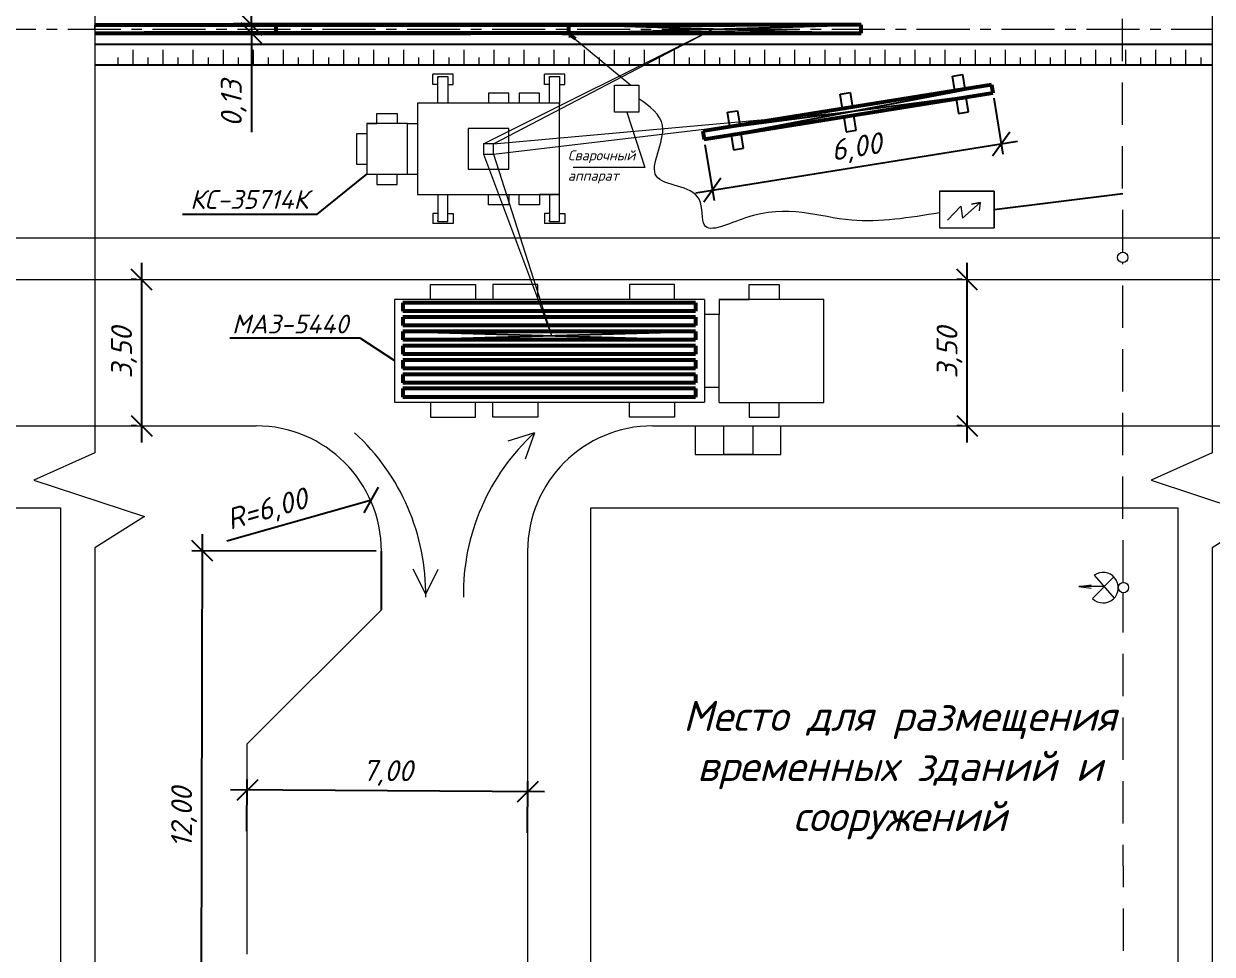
# Model space of a CAD drawing. Header units: millimetres. Extents: x 27137 to 30937, y -4667 to -569.
# Drawn here: x 30066.8 to 30209.1, y -4059.4 to -3948.1 of the extents above; entities that cross this region are included whole.
import ezdxf

# ---------------------------------------------------------------- set-up
doc = ezdxf.new("R2010")
doc.units = ezdxf.units.MM
doc.header["$LTSCALE"] = 0.4
doc.linetypes.add('осевая', pattern=[50.8, 31.75, -6.35, 6.35, -6.35])
doc.linetypes.add('штриховаяX2', pattern=[38.1, 25.4, -12.7])
doc.styles.add('Isocpeur', font='isocpeui.ttf', dxfattribs={"height": 2.5})
doc.styles.get("Standard").update_dxf_attribs({"font": 'isocpeui.ttf', "height": 2.5})
doc.dimstyles.new('06', dxfattribs={"dimtxt": 2.5, "dimasz": 2.5, "dimexe": 1.25, "dimexo": 0.625, "dimtad": 1, "dimdec": 0, "dimlfac": 200, "dimtxsty": 'Standard', "dimblk": 'OBLIQUE', "dimcen": 2.5, "dimdle": 2, "dimadec": 0, "dimazin": 0, "dimtfac": 1, "dimtdec": 0, "dimtmove": 0, "dimatfit": 3, "dimldrblk": 'OBLIQUE', "dimfxl": 1, "dimarcsym": 0})

# ---------------------------------------------------------------- blocks, each defined once
blk = doc.blocks.new('_Oblique')
at = {"color": 0, "linetype": 'ByBlock', "lineweight": -2}
blk.add_line((-0.5, -0.5), (0.5, 0.5), dxfattribs=at)
blk = doc.blocks.new('*D279')
at = {"color": 0, "lineweight": -2, "transparency": 16777216}
for p, q in [((30094.08, -3948.18), (30094.08, -3945.68)), ((30097.05, -3948.18), (30092.83, -3948.18)), ((30094.08, -3948.18), (30094.08, -3949.18)), ((30097.05, -3949.18), (30092.83, -3949.18)), ((30094.08, -3949.18), (30094.08, -3961.02))]:
    blk.add_line(p, q, dxfattribs=at)
at = {"layer": 'Defpoints', "color": 0, "transparency": 16777216}
for p in [(30097.67, -3948.18), (30094.08, -3949.18), (30097.67, -3949.18)]:
    blk.add_point(p, dxfattribs=at)
at = {"color": 0, "lineweight": -2, "transparency": 16777216, "xscale": 2.5, "yscale": 2.5, "zscale": 2.5}
for p, rotation in [((30094.08, -3948.18), 270), ((30094.08, -3949.18), 90)]:
    blk.add_blockref('_Oblique', p, dxfattribs=dict(at, rotation=rotation))
at = {"color": 0, "lineweight": 15, "transparency": 16777216, "insert": (30091.96, -3957.6), "char_height": 2.5, "attachment_point": 5, "rotation": 90, "style": 'Isocpeur'}
blk.add_mtext('0,13', dxfattribs=at)
blk = doc.blocks.new('*D311')
at = {"color": 0, "lineweight": -2, "transparency": 16777216}
for p, q in [((30179.74, -3998.18), (30179.74, -3976.68)), ((30179.12, -3978.68), (30178.49, -3978.68)), ((30179.12, -3996.18), (30178.49, -3996.18))]:
    blk.add_line(p, q, dxfattribs=at)
at = {"layer": 'Defpoints', "color": 0, "transparency": 16777216}
for p in [(30179.74, -3978.68), (30179.74, -3978.68), (30179.74, -3996.18)]:
    blk.add_point(p, dxfattribs=at)
at = {"color": 0, "lineweight": -2, "transparency": 16777216, "xscale": 2.5, "yscale": 2.5, "zscale": 2.5}
for p, rotation in [((30179.74, -3978.68), 90), ((30179.74, -3996.18), 270)]:
    blk.add_blockref('_Oblique', p, dxfattribs=dict(at, rotation=rotation))
at = {"color": 0, "lineweight": 15, "transparency": 16777216, "insert": (30177.62, -3987.43), "char_height": 2.5, "attachment_point": 5, "rotation": 90, "style": 'Isocpeur'}
blk.add_mtext('3,50', dxfattribs=at)
blk = doc.blocks.new('*D293')
at = {"color": 0, "lineweight": -2, "transparency": 16777216}
blk.add_line((30091.12, -4009.96), (30108.43, -4005.05), dxfattribs=at)
at = {"layer": 'Defpoints', "color": 0, "transparency": 16777216}
for p in [(30108.43, -4005.05), (30094, -4009.14)]:
    blk.add_point(p, dxfattribs=at)
at = {"color": 0, "lineweight": -2, "transparency": 16777216, "xscale": 2.5, "yscale": 2.5, "zscale": 2.5, "rotation": 15.84478023573132}
blk.add_blockref('_Oblique', (30108.43, -4005.05), dxfattribs=at)
at = {"color": 0, "lineweight": 15, "transparency": 16777216, "insert": (30096, -4006.37), "char_height": 2.5, "attachment_point": 5, "rotation": 15.8448, "style": 'Isocpeur'}
blk.add_mtext('R=6,00', dxfattribs=at)
blk = doc.blocks.new('*D312')
at = {"color": 0, "lineweight": -2, "transparency": 16777216}
for p, q in [((30179.74, -3998.18), (30179.74, -3976.68)), ((30179.12, -3978.68), (30178.49, -3978.68)), ((30179.12, -3996.18), (30178.49, -3996.18))]:
    blk.add_line(p, q, dxfattribs=at)
at = {"layer": 'Defpoints', "color": 0, "transparency": 16777216}
for p in [(30179.74, -3978.68), (30179.74, -3978.68), (30179.74, -3996.18)]:
    blk.add_point(p, dxfattribs=at)
at = {"color": 0, "lineweight": -2, "transparency": 16777216, "xscale": 2.5, "yscale": 2.5, "zscale": 2.5}
for p, rotation in [((30179.74, -3978.68), 90), ((30179.74, -3996.18), 270)]:
    blk.add_blockref('_Oblique', p, dxfattribs=dict(at, rotation=rotation))
at = {"color": 0, "lineweight": 15, "transparency": 16777216, "insert": (30177.62, -3987.43), "char_height": 2.5, "attachment_point": 5, "rotation": 90, "style": 'Isocpeur'}
blk.add_mtext('3,50', dxfattribs=at)
blk = doc.blocks.new('*D296')
at = {"color": 0, "lineweight": -2, "transparency": 16777216}
blk.add_line((30091.12, -4009.96), (30108.43, -4005.05), dxfattribs=at)
at = {"layer": 'Defpoints', "color": 0, "transparency": 16777216}
for p in [(30108.43, -4005.05), (30094, -4009.14)]:
    blk.add_point(p, dxfattribs=at)
at = {"color": 0, "lineweight": -2, "transparency": 16777216, "xscale": 2.5, "yscale": 2.5, "zscale": 2.5, "rotation": 15.8447802357475}
blk.add_blockref('_Oblique', (30108.43, -4005.05), dxfattribs=at)
at = {"color": 0, "lineweight": 15, "transparency": 16777216, "insert": (30096, -4006.37), "char_height": 2.5, "attachment_point": 5, "rotation": 15.8448, "style": 'Isocpeur'}
blk.add_mtext('R=6,00', dxfattribs=at)
blk = doc.blocks.new('*D303')
at = {"color": 0, "lineweight": -2, "transparency": 16777216}
for p, q in [((30080.95, -3998.18), (30080.95, -3976.68)), ((30080.33, -3978.68), (30079.7, -3978.68)), ((30080.33, -3996.18), (30079.7, -3996.18))]:
    blk.add_line(p, q, dxfattribs=at)
at = {"layer": 'Defpoints', "color": 0, "transparency": 16777216}
for p in [(30080.95, -3978.68), (30080.95, -3978.68), (30080.95, -3996.18)]:
    blk.add_point(p, dxfattribs=at)
at = {"color": 0, "lineweight": -2, "transparency": 16777216, "xscale": 2.5, "yscale": 2.5, "zscale": 2.5}
for p, rotation in [((30080.95, -3978.68), 90), ((30080.95, -3996.18), 270)]:
    blk.add_blockref('_Oblique', p, dxfattribs=dict(at, rotation=rotation))
at = {"color": 0, "lineweight": 15, "transparency": 16777216, "insert": (30078.83, -3987.43), "char_height": 2.5, "attachment_point": 5, "rotation": 90, "style": 'Isocpeur'}
blk.add_mtext('3,50', dxfattribs=at)
blk = doc.blocks.new('*D316')
at = {"color": 0, "lineweight": -2, "transparency": 16777216}
for p, q in [((30182.92, -3956.96), (30183.99, -3963.65)), ((30147.26, -3968.3), (30185.77, -3962.1)), ((30148.36, -3962.53), (30149.44, -3969.21))]:
    blk.add_line(p, q, dxfattribs=at)
at = {"layer": 'Defpoints', "color": 0, "transparency": 16777216}
for p in [(30182.82, -3956.35), (30148.26, -3961.91), (30183.79, -3962.41)]:
    blk.add_point(p, dxfattribs=at)
at = {"color": 0, "lineweight": -2, "transparency": 16777216, "xscale": 2.5, "yscale": 2.5, "zscale": 2.5}
for p, rotation in [((30183.79, -3962.41), 9.150594522672801), ((30149.24, -3967.98), 189.1505945226728)]:
    blk.add_blockref('_Oblique', p, dxfattribs=dict(at, rotation=rotation))
at = {"color": 0, "lineweight": 15, "transparency": 16777216, "insert": (30166.51, -3963.04), "char_height": 2.5, "attachment_point": 5, "rotation": 9.1506, "style": 'Isocpeur'}
blk.add_mtext('6,00', dxfattribs=at)
blk = doc.blocks.new('*D319')
at = {"color": 0, "lineweight": -2, "transparency": 16777216}
for p, q in [((30088.07, -4077.27), (30088.21, -4009.14)), ((30109, -4011.18), (30086.96, -4011.14)), ((30108.86, -4075.32), (30086.82, -4075.27))]:
    blk.add_line(p, q, dxfattribs=at)
at = {"layer": 'Defpoints', "color": 0, "transparency": 16777216}
for p in [(30088.21, -4011.14), (30109.62, -4011.18), (30109.49, -4075.32)]:
    blk.add_point(p, dxfattribs=at)
at = {"color": 0, "lineweight": -2, "transparency": 16777216, "xscale": 2.5, "yscale": 2.5, "zscale": 2.5}
for p, rotation in [((30088.21, -4011.14), 89.87957333037963), ((30088.07, -4075.27), 269.8795733303797)]:
    blk.add_blockref('_Oblique', p, dxfattribs=dict(at, rotation=rotation))
at = {"color": 0, "lineweight": 15, "transparency": 16777216, "insert": (30086.01, -4043.06), "char_height": 2.5, "attachment_point": 5, "rotation": 89.8796, "style": 'Isocpeur'}
blk.add_mtext('12,00', dxfattribs=at)
blk = doc.blocks.new('*D320')
at = {"color": 0, "lineweight": -2, "transparency": 16777216}
for p, q in [((30093.54, -4044.7), (30093.57, -4038.53)), ((30127.13, -4044.89), (30127.16, -4038.71)), ((30129.16, -4039.97), (30091.57, -4039.76))]:
    blk.add_line(p, q, dxfattribs=at)
at = {"layer": 'Defpoints', "color": 0, "transparency": 16777216}
for p in [(30093.57, -4039.78), (30093.53, -4045.33), (30127.12, -4045.51)]:
    blk.add_point(p, dxfattribs=at)
at = {"color": 0, "lineweight": -2, "transparency": 16777216, "xscale": 2.5, "yscale": 2.5, "zscale": 2.5}
for p, rotation in [((30093.57, -4039.78), 179.679396173757), ((30127.16, -4039.96), 359.679396173757)]:
    blk.add_blockref('_Oblique', p, dxfattribs=dict(at, rotation=rotation))
at = {"color": 0, "lineweight": 15, "transparency": 16777216, "insert": (30110.37, -4037.74), "char_height": 2.5, "attachment_point": 5, "rotation": 359.6794, "style": 'Isocpeur'}
blk.add_mtext('7,00', dxfattribs=at)

msp = doc.modelspace()

# ---------------------------------------------------------------- linework, layer by layer
at = {"lineweight": 15, "ltscale": 0.5}
for p, q in [((30075.3538, -3894.3236), (30075.3538, -3985.6285)), ((30209.0667, -3899.4052), (30209.0667, -3989.9218)), ((30075.3538, -3948.6827), (30075.3538, -3948.1827)), ((30075.3538, -3948.1827), (30092.5019, -3948.1827)), ((30075.3538, -3948.4827), (30075.3538, -3948.2827)), ((30075.3538, -3948.6827), (30075.3538, -3948.4827)), ((30075.3538, -3948.6827), (30075.3538, -3949.1827)), ((30132.037, -3949.3347), (30132.6986, -3949.5685)), ((30132.0472, -3949.7108), (30132.5764, -3949.1822)), ((30132.0479, -3949.542), (30132.6781, -3949.3468)), ((30132.1999, -3949.233), (30132.4747, -3949.7718)), ((30132.2433, -3949.6615), (30132.3909, -3949.2113)), ((30132.3148, -3949.4435), (30139.4836, -3955.3989)), ((29807.928, -3973.6827), (30342.7796, -3973.6827)), ((29807.928, -3978.6827), (30342.7796, -3978.6827)), ((30075.3538, -3978.6827), (30075.3538, -3996.1827)), ((30075.3538, -3978.6827), (30075.3538, -3996.1827)), ((30209.0667, -3978.6827), (30209.0667, -3996.1827)), ((30209.0667, -3978.6827), (30209.0667, -3996.1827)), ((30075.3538, -3984.292), (30075.3538, -3999.4106)), ((30209.0667, -3984.292), (30209.0667, -3999.4106)), ((30008.4119, -3996.1827), (30075.3538, -3996.1827)), ((30008.4119, -3996.1827), (30075.3538, -3996.1827)), ((30075.3538, -3996.1827), (30094.6248, -3996.1827)), ((30075.3538, -3996.1827), (30075.3538, -3999.4106)), ((30075.3538, -3996.1827), (30094.6248, -3996.1827)), ((30142.1248, -3996.1827), (30209.0667, -3996.1827)), ((30142.1248, -3996.1827), (30209.0667, -3996.1827)), ((30142.1248, -3996.1827), (30209.0667, -3996.1827)), ((30173.5521, -3996.1827), (30173.5521, -3996.1827)), ((30209.0667, -3996.1827), (30228.3376, -3996.1827)), ((30209.0667, -3996.1827), (30209.0667, -3999.4106)), ((30075.3538, -4010.7733), (30075.3538, -4073.5906)), ((30075.3538, -4010.7733), (30075.3538, -4073.5906)), ((30075.3538, -4010.7733), (30075.3538, -4073.5906)), ((30075.3538, -4010.7733), (30075.3538, -4073.5906)), ((30075.3538, -4010.7733), (30075.3538, -4073.5906)), ((30075.3538, -4010.7733), (30075.3538, -4114.1112)), ((30209.0667, -4010.7733), (30209.0667, -4073.5906)), ((30209.0667, -4010.7733), (30209.0667, -4073.5906)), ((30209.0667, -4010.7733), (30209.0667, -4073.5906)), ((30209.0667, -4010.7733), (30209.0667, -4073.5906)), ((30127.1248, -4011.1827), (30127.1248, -4114.1112)), ((30127.1248, -4011.1827), (30127.1248, -4114.1112)), ((30127.1248, -4015.1217), (30127.1248, -4015.1217)), ((30127.1248, -4015.1217), (30127.1248, -4015.1217)), ((30193.1131, -4015.4208), (30194.5831, -4015.2267)), ((30193.1131, -4015.4208), (30194.5831, -4015.2267)), ((30194.7263, -4016.8556), (30197.2763, -4014.2383)), ((30194.7263, -4016.8556), (30197.2763, -4014.2383)), ((30194.9339, -4014.0641), (30197.3326, -4016.7982)), ((30194.9339, -4014.0641), (30197.3326, -4016.7982)), ((30196.1242, -4015.4208), (30193.1131, -4015.4208)), ((30193.1131, -4015.4208), (30194.5794, -4015.6123)), ((30196.1242, -4015.4208), (30193.1131, -4015.4208)), ((30193.1131, -4015.4208), (30194.5794, -4015.6123)), ((30109.6248, -4018.2029), (30093.5469, -4034.2973)), ((30093.5469, -4034.2973), (30093.5187, -4059.4279))]:
    msp.add_line(p, q, dxfattribs=at)
at = {"linetype": 'штриховаяX2', "lineweight": 15, "ltscale": 0.5}
for p, q in [((30198.3548, -3975.4), (30198.2844, -3904.5546)), ((30198.3941, -4014.9324), (30198.3561, -3976.6333)), ((30198.3941, -4014.9324), (30198.3561, -3976.6333)), ((30198.3941, -4014.9324), (30198.3561, -3976.6333)), ((30198.4531, -4074.2766), (30198.3953, -4016.1616)), ((30198.4531, -4074.2766), (30198.3953, -4016.1616))]:
    msp.add_line(p, q, dxfattribs=at)
at = {"lineweight": 53, "ltscale": 0.5}
for p, q in [((30075.3538, -3948.1827), (30135.3538, -3948.1827)), ((30167.0544, -3948.1827), (30091.9349, -3948.1827)), ((30097.0544, -3949.1827), (30097.0544, -3948.1827)), ((30132.0544, -3949.1827), (30132.0544, -3948.1827)), ((30135.3538, -3948.1827), (30151.9349, -3948.1827)), ((30167.0544, -3949.1827), (30167.0544, -3948.1827)), ((30075.3538, -3949.1827), (30092.5389, -3949.1827)), ((30075.3538, -3949.1827), (30120.3538, -3949.1827)), ((30131.2373, -3949.1827), (30081.2373, -3949.1827)), ((30151.9349, -3949.1827), (30092.5389, -3949.1827)), ((30131.2373, -3949.1827), (30167.0544, -3949.1827)), ((30182.6572, -3955.358), (30148.1027, -3960.924)), ((30182.6572, -3955.358), (30182.8163, -3956.3453)), ((30182.8163, -3956.3453), (30148.2617, -3961.9113)), ((30148.1027, -3960.924), (30148.2617, -3961.9113)), ((30147.2119, -3981.4517), (30112.2119, -3981.4517)), ((30112.2119, -3981.4517), (30112.2119, -3982.4517)), ((30147.2119, -3982.4517), (30112.2119, -3982.4517)), ((30147.2119, -3981.4517), (30147.2119, -3982.4517)), ((30147.2119, -3983.1649), (30112.2119, -3983.1649)), ((30112.2119, -3983.1649), (30112.2119, -3984.1649)), ((30147.2119, -3983.1649), (30147.2119, -3984.1649)), ((30147.2119, -3984.1649), (30112.2119, -3984.1649)), ((30147.2119, -3984.878), (30112.2119, -3984.878)), ((30112.2119, -3984.878), (30112.2119, -3985.878)), ((30147.2119, -3984.878), (30147.2119, -3985.878)), ((30147.2119, -3985.878), (30112.2119, -3985.878)), ((30147.2119, -3986.5912), (30112.2119, -3986.5912)), ((30112.2119, -3986.5912), (30112.2119, -3987.5912)), ((30147.2119, -3986.5912), (30147.2119, -3987.5912)), ((30147.2119, -3987.5912), (30112.2119, -3987.5912)), ((30147.2119, -3988.3044), (30112.2119, -3988.3044)), ((30112.2119, -3988.3044), (30112.2119, -3989.3044)), ((30147.2119, -3989.3044), (30112.2119, -3989.3044)), ((30147.2119, -3988.3044), (30147.2119, -3989.3044)), ((30147.2119, -3990.0176), (30112.2119, -3990.0176)), ((30112.2119, -3990.0176), (30112.2119, -3991.0176)), ((30147.2119, -3991.0176), (30112.2119, -3991.0176)), ((30147.2119, -3990.0176), (30147.2119, -3991.0176)), ((30147.2119, -3991.7308), (30112.2119, -3991.7308)), ((30112.2119, -3991.7308), (30112.2119, -3992.7308)), ((30147.2119, -3991.7308), (30147.2119, -3992.7308)), ((30147.2119, -3992.7308), (30112.2119, -3992.7308))]:
    msp.add_line(p, q, dxfattribs=at)
at = {"ltscale": 0.5}
for p, q in [((30116.2373, -3948.1827), (30151.2373, -3948.1827)), ((30149.3429, -3948.6827), (30132.0544, -3948.1827)), ((30149.3429, -3948.6827), (30167.0544, -3948.1827)), ((30081.2373, -3949.1827), (30116.2373, -3949.1827)), ((30132.0544, -3949.1827), (30149.3429, -3948.6827)), ((30132.0544, -3949.1827), (30167.0544, -3949.1827)), ((30149.3429, -3948.6827), (30167.0544, -3949.1827)), ((30075.3538, -3950.5131), (30209.0667, -3950.4886)), ((30075.3538, -3952.9827), (30209.0667, -3952.9827)), ((30177.9796, -3954.3125), (30179.1751, -3954.1199)), ((30179.1751, -3954.1199), (30179.4575, -3955.8734)), ((30148.2617, -3961.9113), (30182.6572, -3955.358)), ((30178.2621, -3956.066), (30177.9796, -3954.3125)), ((30182.8163, -3956.3453), (30148.1027, -3960.924)), ((30182.8163, -3956.3453), (30148.2617, -3961.9113)), ((30164.5327, -3956.4785), (30165.7282, -3956.2859)), ((30164.8152, -3958.232), (30164.5327, -3956.4785)), ((30165.7282, -3956.2859), (30166.0106, -3958.0394)), ((30179.899, -3958.6142), (30179.6166, -3956.8607)), ((30178.4211, -3957.0532), (30178.7036, -3958.8067)), ((30151.0579, -3958.649), (30152.2534, -3958.4564)), ((30151.3404, -3960.4025), (30151.0579, -3958.649)), ((30152.2534, -3958.4564), (30152.5359, -3960.2099)), ((30164.9742, -3959.2193), (30165.2567, -3960.9728)), ((30166.4521, -3960.7802), (30166.1697, -3959.0267)), ((30178.7036, -3958.8067), (30179.899, -3958.6142)), ((30152.9773, -3962.9507), (30152.6949, -3961.1972)), ((30165.2567, -3960.9728), (30166.4521, -3960.7802)), ((30151.4994, -3961.3898), (30151.7819, -3963.1433)), ((30151.7819, -3963.1433), (30152.9773, -3962.9507)), ((30101.9161, -3970.8863), (30107.8783, -3966.0756)), ((30182.9708, -3970.288), (30198.3478, -3968.3696)), ((30112.2119, -3982.4517), (30112.2119, -3981.4517)), ((30147.2119, -3982.4517), (30112.2119, -3982.4517)), ((30112.2119, -3984.1649), (30112.2119, -3983.1649)), ((30112.2119, -3985.878), (30112.2119, -3984.878)), ((30112.2119, -3985.878), (30147.2119, -3984.878)), ((30112.2119, -3984.878), (30147.2119, -3985.878)), ((30107.0604, -3985.654), (30111.1901, -3988.3552)), ((30112.2119, -3987.5912), (30112.2119, -3986.5912)), ((30112.2119, -3989.3044), (30112.2119, -3988.3044)), ((30112.2119, -3991.0176), (30112.2119, -3990.0176)), ((30112.2119, -3992.7308), (30112.2119, -3991.7308)), ((30109.6248, -4018.2029), (30109.6248, -4011.1827))]:
    msp.add_line(p, q, dxfattribs=at)
at = {"linetype": 'осевая', "lineweight": 15, "ltscale": 0.5}
msp.add_line((29807.928, -3948.6827), (30209.0667, -3948.6827), dxfattribs=at)
at = {"lineweight": 15}
for p, q in [((30121.8531, -3962.43), (30149.3429, -3948.6827)), ((30123.0683, -3962.43), (30149.3429, -3948.6827)), ((30079.9235, -3952.9827), (30079.9235, -3951.1827)), ((30083.5235, -3952.9827), (30083.5235, -3951.1827)), ((30083.5235, -3952.9827), (30083.5235, -3951.1827)), ((30083.5235, -3952.9827), (30083.5235, -3951.1827)), ((30087.1235, -3952.9827), (30087.1235, -3951.1827)), ((30087.1235, -3952.9827), (30087.1235, -3951.1827)), ((30087.1235, -3952.9827), (30087.1235, -3951.1827)), ((30090.7235, -3952.9827), (30090.7235, -3951.1827)), ((30090.7235, -3952.9827), (30090.7235, -3951.1827)), ((30090.7235, -3952.9827), (30090.7235, -3951.1827)), ((30094.3235, -3952.9827), (30094.3235, -3951.1827)), ((30094.3235, -3952.9827), (30094.3235, -3951.1827)), ((30094.3235, -3952.9827), (30094.3235, -3951.1827)), ((30097.9235, -3952.9827), (30097.9235, -3951.1827)), ((30097.9235, -3952.9827), (30097.9235, -3951.1827)), ((30097.9235, -3952.9827), (30097.9235, -3951.1827)), ((30101.5235, -3952.9827), (30101.5235, -3951.1827)), ((30101.5235, -3952.9827), (30101.5235, -3951.1827)), ((30101.5235, -3952.9827), (30101.5235, -3951.1827)), ((30105.1235, -3952.9827), (30105.1235, -3951.1827)), ((30105.1235, -3952.9827), (30105.1235, -3951.1827)), ((30105.1235, -3952.9827), (30105.1235, -3951.1827)), ((30108.7235, -3952.9827), (30108.7235, -3951.1827)), ((30108.7235, -3952.9827), (30108.7235, -3951.1827)), ((30108.7235, -3952.9827), (30108.7235, -3951.1827)), ((30112.3235, -3952.9827), (30112.3235, -3951.1827)), ((30112.3235, -3952.9827), (30112.3235, -3951.1827)), ((30112.3235, -3952.9827), (30112.3235, -3951.1827)), ((30115.9235, -3952.9827), (30115.9235, -3951.1827)), ((30115.9235, -3952.9827), (30115.9235, -3951.1827)), ((30115.9235, -3952.9827), (30115.9235, -3951.1827)), ((30115.9235, -3952.9827), (30115.9235, -3951.1827)), ((30115.9235, -3952.9827), (30115.9235, -3951.1827)), ((30115.9235, -3952.9827), (30115.9235, -3951.1827)), ((30119.5235, -3952.9827), (30119.5235, -3951.1827)), ((30119.5235, -3952.9827), (30119.5235, -3951.1827)), ((30119.5235, -3952.9827), (30119.5235, -3951.1827)), ((30123.1235, -3952.9827), (30123.1235, -3951.1827)), ((30123.1235, -3952.9827), (30123.1235, -3951.1827)), ((30123.1235, -3952.9827), (30123.1235, -3951.1827)), ((30126.7235, -3952.9827), (30126.7235, -3951.1827)), ((30126.7235, -3952.9827), (30126.7235, -3951.1827)), ((30126.7235, -3952.9827), (30126.7235, -3951.1827)), ((30130.3235, -3952.9827), (30130.3235, -3951.1827)), ((30130.3235, -3952.9827), (30130.3235, -3951.1827)), ((30130.3235, -3952.9827), (30130.3235, -3951.1827)), ((30133.9235, -3952.9827), (30133.9235, -3951.1827)), ((30133.9235, -3952.9827), (30133.9235, -3951.1827)), ((30133.9235, -3952.9827), (30133.9235, -3951.1827)), ((30133.9235, -3952.9827), (30133.9235, -3951.1827)), ((30133.9235, -3952.9827), (30133.9235, -3951.1827)), ((30133.9235, -3952.9827), (30133.9235, -3951.1827)), ((30137.5235, -3952.9827), (30137.5235, -3951.1827)), ((30137.5235, -3952.9827), (30137.5235, -3951.1827)), ((30137.5235, -3952.9827), (30137.5235, -3951.1827)), ((30141.1235, -3952.9827), (30141.1235, -3951.1827)), ((30141.1235, -3952.9827), (30141.1235, -3951.1827)), ((30141.1235, -3952.9827), (30141.1235, -3951.1827)), ((30144.7235, -3952.9827), (30144.7235, -3951.1827)), ((30144.7235, -3952.9827), (30144.7235, -3951.1827)), ((30144.7235, -3952.9827), (30144.7235, -3951.1827)), ((30148.3235, -3952.9827), (30148.3235, -3951.1827)), ((30148.3235, -3952.9827), (30148.3235, -3951.1827)), ((30148.3235, -3952.9827), (30148.3235, -3951.1827)), ((30151.9235, -3952.9827), (30151.9235, -3951.1827)), ((30151.9235, -3952.9827), (30151.9235, -3951.1827)), ((30151.9235, -3952.9827), (30151.9235, -3951.1827)), ((30151.9235, -3952.9827), (30151.9235, -3951.1827)), ((30151.9235, -3952.9827), (30151.9235, -3951.1827)), ((30151.9235, -3952.9827), (30151.9235, -3951.1827)), ((30155.5235, -3952.9827), (30155.5235, -3951.1827)), ((30155.5235, -3952.9827), (30155.5235, -3951.1827)), ((30155.5235, -3952.9827), (30155.5235, -3951.1827)), ((30159.1235, -3952.9827), (30159.1235, -3951.1827)), ((30159.1235, -3952.9827), (30159.1235, -3951.1827)), ((30159.1235, -3952.9827), (30159.1235, -3951.1827)), ((30162.7235, -3952.9827), (30162.7235, -3951.1827)), ((30162.7235, -3952.9827), (30162.7235, -3951.1827)), ((30162.7235, -3952.9827), (30162.7235, -3951.1827)), ((30166.3235, -3952.9827), (30166.3235, -3951.1827)), ((30166.3235, -3952.9827), (30166.3235, -3951.1827)), ((30166.3235, -3952.9827), (30166.3235, -3951.1827)), ((30169.9235, -3952.9827), (30169.9235, -3951.1827)), ((30169.9235, -3952.9827), (30169.9235, -3951.1827)), ((30169.9235, -3952.9827), (30169.9235, -3951.1827)), ((30169.9235, -3952.9827), (30169.9235, -3951.1827)), ((30169.9235, -3952.9827), (30169.9235, -3951.1827)), ((30169.9235, -3952.9827), (30169.9235, -3951.1827)), ((30173.5235, -3952.9827), (30173.5235, -3951.1827)), ((30173.5235, -3952.9827), (30173.5235, -3951.1827)), ((30173.5235, -3952.9827), (30173.5235, -3951.1827)), ((30177.1235, -3952.9827), (30177.1235, -3951.1827)), ((30177.1235, -3952.9827), (30177.1235, -3951.1827)), ((30177.1235, -3952.9827), (30177.1235, -3951.1827)), ((30180.7235, -3952.9827), (30180.7235, -3951.1827)), ((30180.7235, -3952.9827), (30180.7235, -3951.1827)), ((30180.7235, -3952.9827), (30180.7235, -3951.1827)), ((30184.3235, -3952.9827), (30184.3235, -3951.1827)), ((30184.3235, -3952.9827), (30184.3235, -3951.1827)), ((30184.3235, -3952.9827), (30184.3235, -3951.1827)), ((30187.9235, -3952.9827), (30187.9235, -3951.1827)), ((30187.9235, -3952.9827), (30187.9235, -3951.1827)), ((30187.9235, -3952.9827), (30187.9235, -3951.1827)), ((30187.9235, -3952.9827), (30187.9235, -3951.1827)), ((30187.9235, -3952.9827), (30187.9235, -3951.1827)), ((30187.9235, -3952.9827), (30187.9235, -3951.1827)), ((30191.5235, -3952.9827), (30191.5235, -3951.1827)), ((30191.5235, -3952.9827), (30191.5235, -3951.1827)), ((30191.5235, -3952.9827), (30191.5235, -3951.1827)), ((30195.1235, -3952.9827), (30195.1235, -3951.1827)), ((30195.1235, -3952.9827), (30195.1235, -3951.1827)), ((30195.1235, -3952.9827), (30195.1235, -3951.1827)), ((30198.7235, -3952.9827), (30198.7235, -3951.1827)), ((30198.7235, -3952.9827), (30198.7235, -3951.1827)), ((30198.7235, -3952.9827), (30198.7235, -3951.1827)), ((30202.3235, -3952.9827), (30202.3235, -3951.1827)), ((30202.3235, -3952.9827), (30202.3235, -3951.1827)), ((30202.3235, -3952.9827), (30202.3235, -3951.1827)), ((30205.9235, -3952.9827), (30205.9235, -3951.1827)), ((30205.9235, -3952.9827), (30205.9235, -3951.1827)), ((30205.9235, -3952.9827), (30205.9235, -3951.1827)), ((30078.1235, -3952.9827), (30078.1235, -3952.0827)), ((30081.7235, -3952.9827), (30081.7235, -3952.0827)), ((30081.7235, -3952.9827), (30081.7235, -3952.0827)), ((30085.3235, -3952.9827), (30085.3235, -3952.0827)), ((30085.3235, -3952.9827), (30085.3235, -3952.0827)), ((30088.9235, -3952.9827), (30088.9235, -3952.0827)), ((30088.9235, -3952.9827), (30088.9235, -3952.0827)), ((30092.5235, -3952.9827), (30092.5235, -3952.0827)), ((30092.5235, -3952.9827), (30092.5235, -3952.0827)), ((30096.1235, -3952.9827), (30096.1235, -3952.0827)), ((30096.1235, -3952.9827), (30096.1235, -3952.0827)), ((30099.7235, -3952.9827), (30099.7235, -3952.0827)), ((30099.7235, -3952.9827), (30099.7235, -3952.0827)), ((30103.3235, -3952.9827), (30103.3235, -3952.0827)), ((30103.3235, -3952.9827), (30103.3235, -3952.0827)), ((30106.9235, -3952.9827), (30106.9235, -3952.0827)), ((30106.9235, -3952.9827), (30106.9235, -3952.0827)), ((30110.5235, -3952.9827), (30110.5235, -3952.0827)), ((30110.5235, -3952.9827), (30110.5235, -3952.0827)), ((30114.1235, -3952.9827), (30114.1235, -3952.0827)), ((30114.1235, -3952.9827), (30114.1235, -3952.0827)), ((30117.7235, -3952.9827), (30117.7235, -3952.0827)), ((30117.7235, -3952.9827), (30117.7235, -3952.0827)), ((30117.7235, -3952.9827), (30117.7235, -3952.0827)), ((30117.7235, -3952.9827), (30117.7235, -3952.0827)), ((30121.3235, -3952.9827), (30121.3235, -3952.0827)), ((30121.3235, -3952.9827), (30121.3235, -3952.0827)), ((30124.9235, -3952.9827), (30124.9235, -3952.0827)), ((30124.9235, -3952.9827), (30124.9235, -3952.0827)), ((30128.5235, -3952.9827), (30128.5235, -3952.0827)), ((30128.5235, -3952.9827), (30128.5235, -3952.0827)), ((30132.1235, -3952.9827), (30132.1235, -3952.0827)), ((30132.1235, -3952.9827), (30132.1235, -3952.0827)), ((30135.7235, -3952.9827), (30135.7235, -3952.0827)), ((30135.7235, -3952.9827), (30135.7235, -3952.0827)), ((30135.7235, -3952.9827), (30135.7235, -3952.0827)), ((30135.7235, -3952.9827), (30135.7235, -3952.0827)), ((30139.3235, -3952.9827), (30139.3235, -3952.0827)), ((30139.3235, -3952.9827), (30139.3235, -3952.0827)), ((30142.9235, -3952.9827), (30142.9235, -3952.0827)), ((30142.9235, -3952.9827), (30142.9235, -3952.0827)), ((30146.5235, -3952.9827), (30146.5235, -3952.0827)), ((30146.5235, -3952.9827), (30146.5235, -3952.0827)), ((30150.1235, -3952.9827), (30150.1235, -3952.0827)), ((30150.1235, -3952.9827), (30150.1235, -3952.0827)), ((30153.7235, -3952.9827), (30153.7235, -3952.0827)), ((30153.7235, -3952.9827), (30153.7235, -3952.0827)), ((30153.7235, -3952.9827), (30153.7235, -3952.0827)), ((30153.7235, -3952.9827), (30153.7235, -3952.0827)), ((30157.3235, -3952.9827), (30157.3235, -3952.0827)), ((30157.3235, -3952.9827), (30157.3235, -3952.0827)), ((30160.9235, -3952.9827), (30160.9235, -3952.0827)), ((30160.9235, -3952.9827), (30160.9235, -3952.0827)), ((30164.5235, -3952.9827), (30164.5235, -3952.0827)), ((30164.5235, -3952.9827), (30164.5235, -3952.0827)), ((30168.1235, -3952.9827), (30168.1235, -3952.0827)), ((30168.1235, -3952.9827), (30168.1235, -3952.0827)), ((30171.7235, -3952.9827), (30171.7235, -3952.0827)), ((30171.7235, -3952.9827), (30171.7235, -3952.0827)), ((30171.7235, -3952.9827), (30171.7235, -3952.0827)), ((30171.7235, -3952.9827), (30171.7235, -3952.0827)), ((30175.3235, -3952.9827), (30175.3235, -3952.0827)), ((30175.3235, -3952.9827), (30175.3235, -3952.0827)), ((30178.9235, -3952.9827), (30178.9235, -3952.0827)), ((30178.9235, -3952.9827), (30178.9235, -3952.0827)), ((30182.5235, -3952.9827), (30182.5235, -3952.0827)), ((30182.5235, -3952.9827), (30182.5235, -3952.0827)), ((30186.1235, -3952.9827), (30186.1235, -3952.0827)), ((30186.1235, -3952.9827), (30186.1235, -3952.0827)), ((30189.7235, -3952.9827), (30189.7235, -3952.0827)), ((30189.7235, -3952.9827), (30189.7235, -3952.0827)), ((30189.7235, -3952.9827), (30189.7235, -3952.0827)), ((30189.7235, -3952.9827), (30189.7235, -3952.0827)), ((30193.3235, -3952.9827), (30193.3235, -3952.0827)), ((30193.3235, -3952.9827), (30193.3235, -3952.0827)), ((30196.9235, -3952.9827), (30196.9235, -3952.0827)), ((30196.9235, -3952.9827), (30196.9235, -3952.0827)), ((30200.5235, -3952.9827), (30200.5235, -3952.0827)), ((30200.5235, -3952.9827), (30200.5235, -3952.0827)), ((30204.1235, -3952.9827), (30204.1235, -3952.0827)), ((30204.1235, -3952.9827), (30204.1235, -3952.0827)), ((30207.7235, -3952.9827), (30207.7235, -3952.0827)), ((30207.7235, -3952.9827), (30207.7235, -3952.0827)), ((30115.7771, -3955.3175), (30115.7771, -3954.1023)), ((30118.2075, -3954.1023), (30115.7771, -3954.1023)), ((30118.2075, -3955.3175), (30118.2075, -3954.1023)), ((30129.1443, -3955.3175), (30129.1443, -3954.1023)), ((30131.5747, -3954.1023), (30129.1443, -3954.1023)), ((30131.5747, -3955.3175), (30131.5747, -3954.1023)), ((30116.3847, -3955.3175), (30115.7771, -3955.3175)), ((30116.3847, -3957.5692), (30116.3847, -3954.3716)), ((30116.3847, -3954.3716), (30117.5999, -3954.3716)), ((30116.3847, -3954.3716), (30116.3847, -3954.5312)), ((30117.5999, -3954.3716), (30117.5999, -3957.5692)), ((30117.5999, -3955.3175), (30118.2075, -3955.3175)), ((30129.7519, -3955.3175), (30129.1443, -3955.3175)), ((30129.7519, -3957.5692), (30129.7519, -3954.3716)), ((30129.7519, -3954.3716), (30130.9671, -3954.3716)), ((30129.7519, -3954.3716), (30129.7519, -3954.5312)), ((30130.9671, -3954.3716), (30130.9671, -3957.5692)), ((30130.9671, -3955.3175), (30131.5747, -3955.3175)), ((30124.8911, -3956.354), (30122.4607, -3956.354)), ((30122.4607, -3956.354), (30122.4607, -3957.5692)), ((30124.8911, -3957.5692), (30124.8911, -3956.354)), ((30128.5367, -3956.354), (30126.1063, -3956.354)), ((30128.5367, -3956.354), (30126.1063, -3956.354)), ((30126.1063, -3956.354), (30126.1063, -3957.5692)), ((30128.5367, -3957.5692), (30128.5367, -3956.354)), ((30128.5367, -3957.5692), (30128.5367, -3956.354)), ((30130.9671, -3957.5692), (30113.9543, -3957.5692)), ((30113.9543, -3957.5692), (30113.9543, -3968.506)), ((30130.9671, -3968.506), (30130.9671, -3957.5692)), ((30109.0935, -3959.9996), (30109.0935, -3958.7844)), ((30109.0935, -3958.7844), (30111.5239, -3958.7844)), ((30111.5239, -3958.7844), (30111.5239, -3959.9996)), ((30123.0683, -3963.6452), (30165.7386, -3958.5903)), ((30123.0683, -3962.43), (30165.7386, -3958.5903)), ((30138.9904, -3958.6422), (30141.1798, -3965.2463)), ((30107.8783, -3961.2148), (30106.6631, -3961.2148)), ((30106.6631, -3961.2148), (30106.6631, -3964.8604)), ((30107.8783, -3959.9996), (30107.8783, -3966.0756)), ((30112.7391, -3959.9996), (30107.8783, -3959.9996)), ((30107.8783, -3959.9996), (30107.8783, -3961.2148)), ((30107.8783, -3959.9996), (30109.0935, -3959.9996)), ((30107.8783, -3959.9996), (30109.0935, -3959.9996)), ((30112.7391, -3966.0756), (30112.7391, -3959.9996)), ((30112.7391, -3959.9996), (30113.9543, -3959.9996)), ((30124.8911, -3960.6072), (30120.0303, -3960.6072)), ((30120.0303, -3960.6072), (30120.0303, -3965.468)), ((30124.8911, -3963.0376), (30124.8911, -3960.6072)), ((30122.4607, -3962.43), (30121.8531, -3962.43)), ((30121.8531, -3962.43), (30121.8531, -3963.6452)), ((30123.0683, -3962.43), (30121.8531, -3962.43)), ((30121.8531, -3962.43), (30121.8531, -3963.0376)), ((30123.0683, -3962.43), (30121.8531, -3962.43)), ((30121.8531, -3962.43), (30121.8531, -3963.6452)), ((30123.0683, -3962.43), (30122.4607, -3962.43)), ((30123.0683, -3963.6452), (30123.0683, -3962.43)), ((30123.0683, -3963.6452), (30123.0683, -3962.43)), ((30123.0683, -3963.6452), (30123.0683, -3962.43)), ((30121.8531, -3963.0376), (30121.8531, -3963.6452)), ((30121.8531, -3963.6452), (30123.0683, -3963.6452)), ((30121.8531, -3963.6452), (30129.9853, -3985.3685)), ((30121.8531, -3963.6452), (30123.0683, -3963.6452)), ((30121.8531, -3963.6452), (30122.4607, -3963.6452)), ((30122.4607, -3963.6452), (30123.0683, -3963.6452)), ((30123.0683, -3963.6452), (30129.9853, -3985.3685)), ((30124.8911, -3965.468), (30124.8911, -3963.0376)), ((30106.6631, -3964.8604), (30107.8783, -3964.8604)), ((30120.0303, -3965.468), (30124.8911, -3965.468)), ((30141.1798, -3965.2463), (30132.5878, -3965.2463)), ((30107.8783, -3966.0756), (30112.7391, -3966.0756)), ((30107.8783, -3966.0756), (30109.0935, -3966.0756)), ((30109.0935, -3966.0756), (30109.0935, -3967.2908)), ((30111.5239, -3967.2908), (30111.5239, -3966.0756)), ((30112.7391, -3966.0756), (30113.9543, -3966.0756)), ((30109.0935, -3967.2908), (30111.5239, -3967.2908)), ((30113.9543, -3968.506), (30130.9671, -3968.506)), ((30113.9543, -3968.506), (30115.1695, -3968.506)), ((30113.9543, -3968.506), (30116.3847, -3968.506)), ((30116.3847, -3968.506), (30116.3847, -3971.7036)), ((30117.5999, -3971.7036), (30117.5999, -3968.506)), ((30122.4607, -3969.7212), (30122.4607, -3968.506)), ((30124.8911, -3969.7212), (30122.4607, -3969.7212)), ((30124.8911, -3968.506), (30124.8911, -3969.7212)), ((30126.1063, -3969.7212), (30126.1063, -3968.506)), ((30128.5367, -3969.7212), (30126.1063, -3969.7212)), ((30128.5367, -3969.7212), (30126.1063, -3969.7212)), ((30129.7519, -3968.506), (30128.5367, -3968.506)), ((30128.5367, -3968.506), (30128.5367, -3969.7212)), ((30128.5367, -3968.506), (30128.5367, -3969.7212)), ((30130.9671, -3968.506), (30129.7519, -3968.506)), ((30130.9671, -3968.506), (30129.7519, -3968.506)), ((30129.7519, -3968.506), (30129.7519, -3971.7036)), ((30130.9671, -3971.7036), (30130.9671, -3968.506)), ((30116.3847, -3970.7578), (30115.7771, -3970.7578)), ((30115.7771, -3970.7578), (30115.7771, -3971.9729)), ((30117.5999, -3970.7578), (30118.2075, -3970.7578)), ((30118.2075, -3970.7578), (30118.2075, -3971.9729)), ((30129.7519, -3970.7578), (30129.1443, -3970.7578)), ((30129.1443, -3970.7578), (30129.1443, -3971.9729)), ((30130.9671, -3970.7578), (30131.5747, -3970.7578)), ((30131.5747, -3970.7578), (30131.5747, -3971.9729)), ((30118.2075, -3971.9729), (30115.7771, -3971.9729)), ((30116.3847, -3971.7036), (30116.3847, -3971.544)), ((30116.3847, -3971.7036), (30117.5999, -3971.7036)), ((30131.5747, -3971.9729), (30129.1443, -3971.9729)), ((30129.7519, -3971.7036), (30129.7519, -3971.544)), ((30129.7519, -3971.7036), (30130.9671, -3971.7036)), ((30115.5135, -3981.0686), (30115.5135, -3979.281)), ((30115.5135, -3979.281), (30120.8765, -3979.281)), ((30120.8765, -3979.281), (30120.8765, -3981.0686)), ((30128.3418, -3979.281), (30122.9788, -3979.281)), ((30122.9788, -3979.281), (30122.9788, -3981.0686)), ((30128.3418, -3981.0686), (30128.3418, -3979.281)), ((30144.7079, -3979.281), (30139.3449, -3979.281)), ((30139.3449, -3979.281), (30139.3449, -3981.0686)), ((30144.7079, -3981.0686), (30144.7079, -3979.281)), ((30153.6462, -3981.0686), (30153.6462, -3979.281)), ((30153.6462, -3979.281), (30157.2215, -3979.281)), ((30157.2215, -3979.281), (30157.2215, -3981.0686)), ((30148.2832, -3981.0686), (30111.1901, -3981.0686)), ((30111.1901, -3981.0686), (30111.1901, -3993.3606)), ((30148.2832, -3981.0686), (30144.7079, -3981.0686)), ((30148.2832, -3981.0686), (30148.2832, -3993.3606)), ((30148.2832, -3981.0686), (30148.2832, -3982.8563)), ((30148.2832, -3981.0686), (30148.2832, -3982.8563)), ((30162.5845, -3981.0686), (30150.0709, -3981.0686)), ((30150.0709, -3981.0686), (30150.0709, -3982.8563)), ((30150.0709, -3981.0686), (30153.6462, -3981.0686)), ((30150.0709, -3981.0686), (30150.0709, -3982.8563)), ((30162.5845, -3993.368), (30162.5845, -3981.0686)), ((30150.0709, -3982.8563), (30148.2832, -3982.8563)), ((30150.0709, -3993.368), (30150.0709, -3982.8563)), ((30150.0709, -3991.5804), (30148.2832, -3991.5804)), ((30111.1901, -3993.3606), (30121.4683, -3993.3606)), ((30111.1901, -3993.3606), (30148.2832, -3993.3606)), ((30115.5135, -3993.3606), (30115.5135, -3995.1482)), ((30120.8765, -3995.1482), (30120.8765, -3993.3606)), ((30122.9788, -3995.1482), (30122.9788, -3993.3606)), ((30128.3418, -3993.3606), (30128.3418, -3995.1482)), ((30139.3449, -3995.1482), (30139.3449, -3993.3606)), ((30144.7079, -3993.3606), (30144.7079, -3995.1482)), ((30150.0709, -3993.368), (30150.0709, -3993.2247)), ((30150.0709, -3993.368), (30162.5845, -3993.368)), ((30150.0709, -3993.368), (30153.6462, -3993.368)), ((30153.6462, -3993.368), (30153.6462, -3995.1557)), ((30157.2215, -3995.1557), (30157.2215, -3993.368)), ((30115.5135, -3995.1482), (30120.8765, -3995.1482)), ((30128.3418, -3995.1482), (30122.9788, -3995.1482)), ((30144.7079, -3995.1482), (30139.3449, -3995.1482)), ((30153.6462, -3995.1557), (30157.2215, -3995.1557)), ((30147.185, -3996.1827), (30147.185, -3999.6233)), ((30147.185, -3996.1827), (30147.185, -3999.6233)), ((30150.6256, -3999.6233), (30150.6256, -3996.1827)), ((30150.6256, -3999.6233), (30150.6256, -3996.1827)), ((30154.0663, -3996.1827), (30154.0663, -3999.6233)), ((30154.0663, -3996.1827), (30154.0663, -3999.6233)), ((30157.4526, -3999.6233), (30157.4526, -3996.1827)), ((30157.4526, -3999.6233), (30157.4526, -3996.1827)), ((30127.9563, -3997.0188), (30124.7513, -3998.0075)), ((30127.9563, -3997.0188), (30126.8242, -4000.1761)), ((30075.3538, -3999.4106), (30068.0289, -4002.6661)), ((30075.3538, -3999.4106), (30068.0289, -4002.6661)), ((30147.185, -3999.6233), (30157.4526, -3999.6233)), ((30147.185, -3999.6233), (30157.4526, -3999.6233)), ((30147.185, -3999.6233), (30157.4526, -3999.6233)), ((30154.0663, -3999.6233), (30150.6256, -3999.6233)), ((30154.0663, -3999.6233), (30150.6256, -3999.6233)), ((30209.0667, -3999.4106), (30201.7418, -4002.6661)), ((30209.0667, -3999.4106), (30201.7418, -4002.6661)), ((30209.0667, -3999.4106), (30201.7418, -4002.6661)), ((30068.0289, -4002.6661), (30081.2608, -4007.0482)), ((30068.0289, -4002.6661), (30081.2608, -4007.0482)), ((30201.7418, -4002.6661), (30214.9737, -4007.0482)), ((30201.7418, -4002.6661), (30214.9737, -4007.0482)), ((30081.2608, -4007.0482), (30075.3538, -4010.7733)), ((30081.2608, -4007.0482), (30075.3538, -4010.7733)), ((30214.9737, -4007.0482), (30209.0667, -4010.7733)), ((30214.9737, -4007.0482), (30209.0667, -4010.7733)), ((30114.9444, -4016.3391), (30113.4444, -4013.3391)), ((30114.9444, -4016.3391), (30113.4444, -4013.3391)), ((30114.9444, -4016.3391), (30116.4444, -4013.3391)), ((30114.9444, -4016.3391), (30116.4444, -4013.3391))]:
    msp.add_line(p, q, dxfattribs=at)
at = {"lineweight": 50, "ltscale": 0.5}
msp.add_line((30132.3148, -3949.4435), (30132.8453, -3949.8459), dxfattribs=at)
at = {"lineweight": 15, "ltscale": 0.01}
for p, q in [((30182.9708, -3968.0953), (30176.4415, -3968.0953)), ((30176.4415, -3968.0953), (30182.9708, -3968.0953)), ((30176.4415, -3968.0953), (30176.4415, -3972.4808)), ((30182.9708, -3970.288), (30182.9708, -3968.0953)), ((30182.9708, -3968.0953), (30182.9708, -3970.288)), ((30179.1606, -3971.3089), (30181.2905, -3969.4531)), ((30181.2905, -3969.4531), (30180.2482, -3969.6342)), ((30180.2482, -3969.6342), (30181.2905, -3969.4531)), ((30181.2905, -3969.4531), (30181.1546, -3970.4489)), ((30182.9708, -3970.288), (30182.9708, -3968.91)), ((30177.3932, -3971.5804), (30178.9793, -3969.9057)), ((30178.9793, -3969.9057), (30179.1606, -3971.3089)), ((30182.9708, -3970.288), (30182.9708, -3972.4808)), ((30182.9708, -3972.4808), (30182.9708, -3970.288)), ((30176.4415, -3972.4808), (30182.9708, -3972.4808))]:
    msp.add_line(p, q, dxfattribs=at)
for p, q in [((30101.9161, -3970.8863), (30085.8205, -3970.8863)), ((30091.4953, -3985.654), (30107.0604, -3985.654))]:
    msp.add_line(p, q)
msp.add_lwpolyline([(30137.5497, -3955.3989), (30140.4311, -3955.3989), (30140.4311, -3958.6422), (30137.5497, -3958.6422)], close=True, dxfattribs=at)
at = {"lineweight": 15, "ltscale": 0.5}
for points in [[(30000.9833, -4005.9772), (30071.2432, -4005.9772), (30071.2432, -4083.1327), (30000.9833, -4083.1327)], [(30000.9833, -4005.9772), (30071.2432, -4005.9772), (30071.2432, -4083.1327), (30000.9833, -4083.1327)], [(30134.6962, -4005.9772), (30204.9561, -4005.9772), (30204.9561, -4083.1327), (30134.6962, -4083.1327)], [(30134.6962, -4005.9772), (30204.9561, -4005.9772), (30204.9561, -4083.1327), (30134.6962, -4083.1327)]]:
    msp.add_lwpolyline(points, close=True, dxfattribs=at)
for centre in [(30198.3554, -3976.0166), (30198.445, -4015.5469), (30198.445, -4015.5469)]:
    msp.add_circle(centre, 0.6167, dxfattribs=at)
for centre, radius, start, end in [((30094.6248, -4011.1827), 15, 0, 90), ((30094.6248, -4011.1827), 15, 0, 90), ((30094.6248, -4011.1827), 15, 0, 90), ((30142.1248, -4011.1827), 15, 90, 180), ((30142.1248, -4011.1827), 15, 90, 180), ((30142.1248, -4011.1827), 15, 90, 180), ((30196.0013, -4015.5469), 1.8271, 225.74633, 125.748105), ((30196.0013, -4015.5469), 1.8271, 225.74633, 125.748105)]:
    msp.add_arc(centre, radius, start, end, dxfattribs=at)
at = {"lineweight": 15}
for centre, start, end in [((30088.7713, -4016.3391), 359.24811, 47.576213), ((30088.7713, -4016.3391), 359.24811, 47.576213), ((30145.6129, -4016.3391), 132.423787, 180.75189), ((30145.6129, -4016.3391), 132.423787, 180.75189)]:
    msp.add_arc(centre, 26.1731, start, end, dxfattribs=at)
at = {"lineweight": 15, "ltscale": 0.01}
msp.add_spline([(30176.4415, -3970.6807), (30165.9224, -3971.5716), (30153.1915, -3971.292), (30148.2997, -3972.1662), (30147.6523, -3969.0614), (30142.5487, -3966.2943), (30143.2778, -3960.2504), (30140.4311, -3957.0206)], degree=3, dxfattribs=at)

# ---------------------------------------------------------------- texts
at = {"lineweight": 15, "style": 'Isocpeur'}
for s, width, insert, char_height, attachment_point in [('Сварочный', 7.116819, (30131.9528, -3963.1986), 1.2, 1), ('аппарат', 7.116819, (30131.9528, -3965.6397), 1.2, 1), ('Место для размещения временных зданий и сооружений', 62.337472, (30171.6877, -4037.3874), 3.6, 5), ('Место для размещения временных зданий и сооружений', 62.337472, (30171.6877, -4037.3874), 3.6, 5)]:
    msp.add_mtext_dynamic_manual_height_columns(s, width=width, gutter_width=12.5, heights=[0], dxfattribs=dict(at, insert=insert, char_height=char_height, attachment_point=attachment_point))
at = {"char_height": 2.25, "attachment_point": 1, "style": 'Isocpeur'}
for s, width, insert in [('КС-35714К', 22.99537, (30086.7401, -3967.9625)), ('МАЗ-5440', 17.68243, (30091.751, -3982.8679))]:
    msp.add_mtext_dynamic_manual_height_columns(s, width=width, gutter_width=12.5, heights=[0], dxfattribs=dict(at, insert=insert))

# ---------------------------------------------------------------- dimensions: what is measured, and where the dimension line sits
at = {"lineweight": 15}
for base, p1, p2, angle, text, picture, middle, dimtype in [((30094.0819, -3949.1827), (30097.6737, -3948.1827), (30097.6737, -3949.1827), 90, '0,13', '*D279', (30094.0819, -3957.5994), 160), ((30183.7937, -3962.4132), (30148.2617, -3961.9113), (30182.8163, -3956.3453), 9.150595, '6,00', '*D316', (30166.8515, -3965.1423), 161), ((30088.2051, -4011.1377), (30109.4899, -4075.3182), (30109.6248, -4011.1827), 89.879573, '12,00', '*D319', (30088.138, -4043.0652), 161)]:
    dim = msp.add_linear_dim(base=base, p1=p1, p2=p2, angle=angle, text=text, dimstyle='06', override={"dimtxsty": 'Isocpeur'}, dxfattribs=at)
    dim.commit()
    dim.dimension.update_dxf_attribs({"geometry": picture, "text_midpoint": middle, "dimtype": dimtype})
for p1, p2, distance, text, picture, middle in [((30080.9514, -3996.1827), (30080.9514, -3978.6827), 0, '3,50', '*D303', (30078.8264, -3987.4327)), ((30179.7438, -3996.1827), (30179.7438, -3978.6827), 0, '3,50', '*D311', (30177.6188, -3987.4327)), ((30179.7438, -3996.1827), (30179.7438, -3978.6827), 0, '3,50', '*D312', (30177.6188, -3987.4327)), ((30127.1248, -4045.5149), (30093.5346, -4045.327), -5.552, '7,00', '*D320', (30110.3726, -4037.7441))]:
    dim = msp.add_aligned_dim(p1=p1, p2=p2, distance=distance, text=text, dimstyle='06', override={"dimtxsty": 'Isocpeur'}, dxfattribs=at)
    dim.commit()
    dim.dimension.update_dxf_attribs({"geometry": picture, "text_midpoint": middle})
for picture in ['*D293', '*D296']:
    dim = msp.add_radius_dim(center=(30093.9965, -4009.1447), mpoint=(30108.4266, -4005.0492), text='R=6,00', dimstyle='06', override={"dimtxsty": 'Isocpeur'}, dxfattribs=at)
    dim.commit()
    dim.dimension.update_dxf_attribs({"geometry": picture, "text_midpoint": (30096.5759, -4008.4127), "dimtype": 164})

doc.saveas('drawing.dxf')
